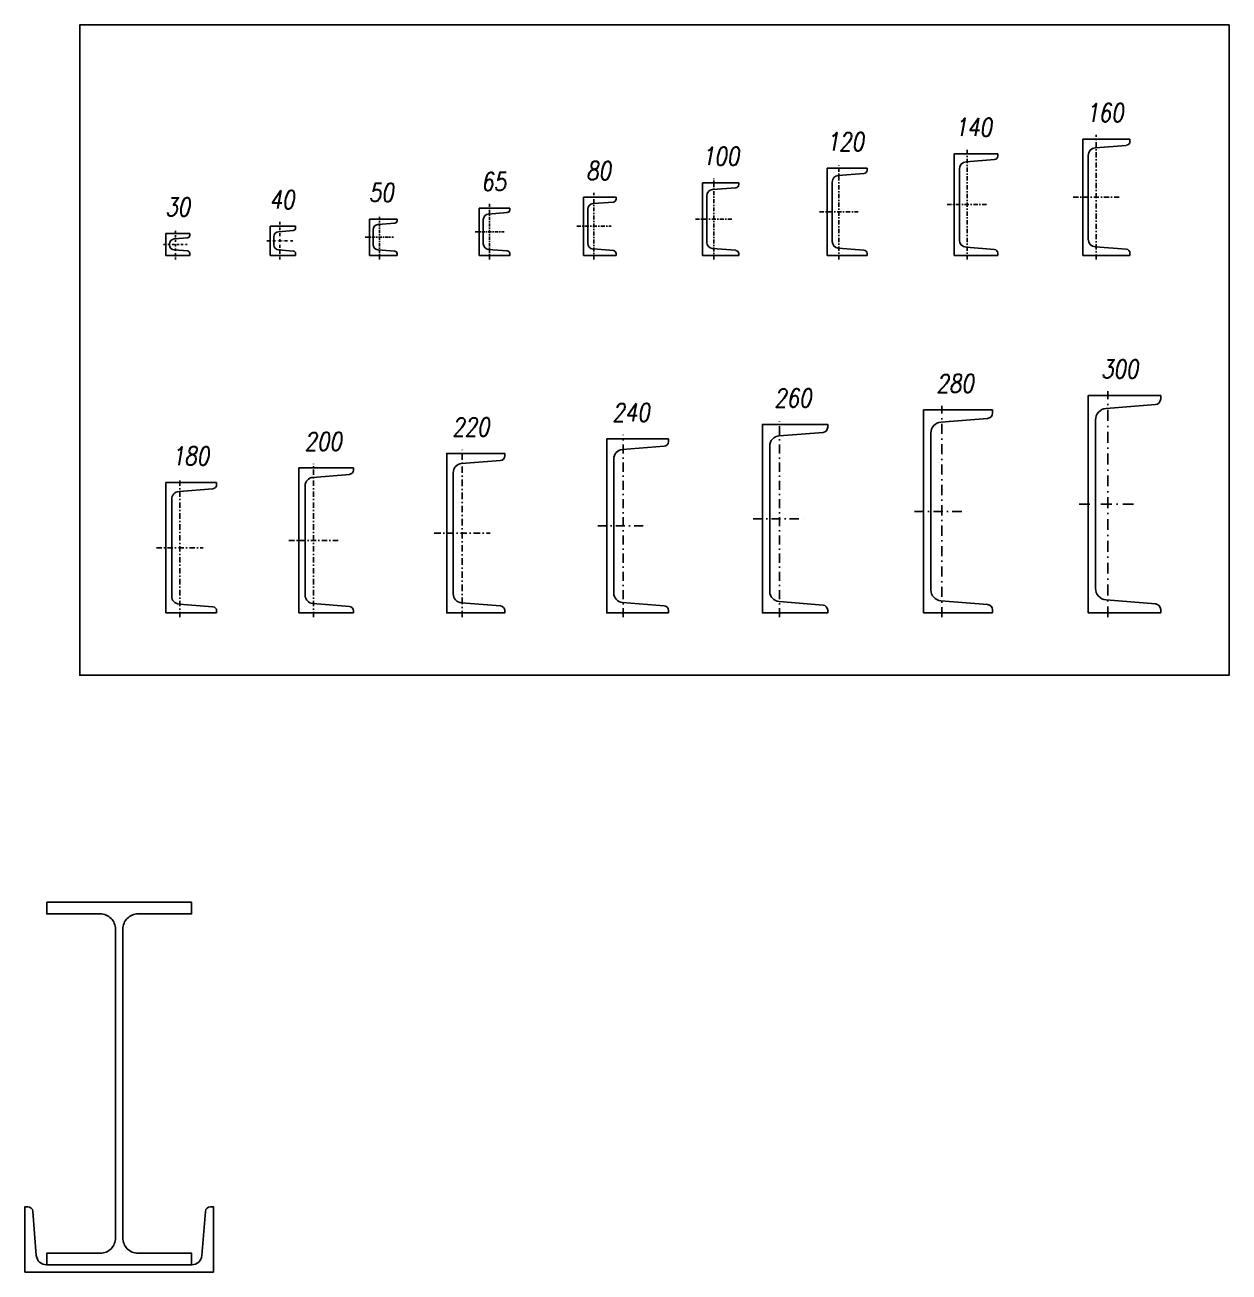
# Model space of a CAD drawing. Header units: millimetres. Extents: x -6949 to 549764, y -83146 to 127128.
# Drawn here: x 35 to 1697, y -50544 to -48824 of the extents above; entities that cross this region are included whole.
import ezdxf
from ezdxf.enums import TextEntityAlignment as Align

# ---------------------------------------------------------------- set-up
doc = ezdxf.new("R2010")
doc.units = ezdxf.units.MM
doc.linetypes.add('TRATTO-PUNTO', pattern=[1, 0.5, -0.25, 0, -0.25])
doc.layers.add('SEZIONI acciaio - Steel sections', color=7, linetype='Continuous', lineweight=25)
doc.styles.add('ROMANS', font='romans.shx', dxfattribs={"width": 0.8, "oblique": 10})

msp = doc.modelspace()

# ---------------------------------------------------------------- linework, layer by layer
for p, q in [((1495.1, -48981.7), (1560.1, -48981.7)), ((1495.1, -48981.7), (1495.1, -49141.7)), ((1560.1, -48984.5), (1560.1, -48981.7)), ((1317.7, -49001.7), (1377.7, -49001.7)), ((1317.7, -49001.7), (1317.7, -49141.7)), ((1377.7, -49004.7), (1377.7, -49001.7)), ((1502.6, -49003.9), (1502.6, -49119.5)), ((1512.3, -48993.4), (1555, -48990)), ((1142.3, -49021.7), (1197.3, -49021.7)), ((1142.3, -49021.7), (1142.3, -49141.7)), ((1197.3, -49024.3), (1197.3, -49021.7)), ((1334, -49012.8), (1373.1, -49009.6)), ((1157.5, -49031.6), (1193.1, -49028.8)), ((1324.7, -49022.7), (1324.7, -49120.6)), ((970.3, -49041.7), (1020.3, -49041.7)), ((970.3, -49041.7), (970.3, -49141.7)), ((984.1, -49051.1), (1016.1, -49048.5)), ((1020.3, -49044.1), (1020.3, -49041.7)), ((1149.3, -49040.6), (1149.3, -49122.7)), ((806, -49061.7), (851, -49061.7)), ((806, -49061.7), (806, -49141.7)), ((819.4, -49070.4), (847.3, -49068.2)), ((851, -49064.2), (851, -49061.7)), ((976.3, -49059.6), (976.3, -49123.8)), ((662.4, -49076.7), (704.4, -49076.7)), ((662.4, -49076.7), (662.4, -49141.7)), ((674.8, -49084.8), (701, -49082.8)), ((704.4, -49079), (704.4, -49076.7)), ((704.4, -49079), (704.4, -49076.7)), ((812, -49078.4), (812, -49125)), ((373.9, -49101.7), (408.9, -49101.7)), ((373.9, -49101.7), (373.9, -49141.7)), ((405.7, -49107.5), (385.3, -49109.2)), ((408.9, -49104), (408.9, -49101.7)), ((510.9, -49091.7), (548.9, -49091.7)), ((510.9, -49091.7), (510.9, -49141.7)), ((515.9, -49106.2), (515.9, -49127.1)), ((545.7, -49097.4), (522.3, -49099.3)), ((548.9, -49093.9), (548.9, -49091.7)), ((548.9, -49093.9), (548.9, -49091.7)), ((667.9, -49092.3), (667.9, -49126)), ((230, -49111.7), (263, -49111.7)), ((230, -49111.7), (230, -49141.7)), ((241.4, -49119.1), (259.8, -49117.6)), ((263, -49114.1), (263, -49111.7)), ((378.9, -49116.1), (378.9, -49127.2)), ((230, -49141.7), (263, -49141.7)), ((235, -49126), (235, -49127.3)), ((241.4, -49134.3), (259.8, -49135.7)), ((263, -49139.2), (263, -49141.7)), ((373.9, -49141.7), (408.9, -49141.7)), ((405.7, -49135.8), (385.3, -49134.2)), ((408.9, -49139.3), (408.9, -49141.7)), ((510.9, -49141.7), (548.9, -49141.7)), ((545.7, -49135.9), (522.3, -49134.1)), ((548.9, -49139.4), (548.9, -49141.7)), ((662.4, -49141.7), (704.4, -49141.7)), ((674.8, -49133.5), (701, -49135.6)), ((704.4, -49139.3), (704.4, -49141.7)), ((806, -49141.7), (851, -49141.7)), ((819.4, -49132.9), (847.3, -49135.2)), ((851, -49139.2), (851, -49141.7)), ((970.3, -49141.7), (1020.3, -49141.7)), ((984.1, -49132.2), (1016.1, -49134.8)), ((1020.3, -49139.3), (1020.3, -49141.7)), ((1142.3, -49141.7), (1197.3, -49141.7)), ((1157.5, -49131.7), (1193.1, -49134.5)), ((1197.3, -49139), (1197.3, -49141.7)), ((1317.7, -49141.7), (1377.7, -49141.7)), ((1334, -49130.6), (1373.1, -49133.7)), ((1377.7, -49138.7), (1377.7, -49141.7)), ((1495.1, -49141.7), (1560.1, -49141.7)), ((1512.3, -49129.9), (1555, -49133.4)), ((1560.1, -49138.8), (1560.1, -49141.7)), ((1502.5, -49335), (1602.5, -49335)), ((1502.5, -49335), (1502.5, -49635)), ((1527.2, -49353), (1595.1, -49347.6)), ((1602.5, -49339.6), (1602.5, -49335)), ((1275.4, -49355), (1370.4, -49355)), ((1275.4, -49355), (1275.4, -49635)), ((1370.4, -49359.3), (1370.4, -49355)), ((1299.2, -49371.9), (1363.5, -49366.7)), ((1512.5, -49368.9), (1512.5, -49601)), ((1285.4, -49386.8), (1285.4, -49603.1)), ((413.6, -49435), (488.6, -49435)), ((413.6, -49435), (413.6, -49635)), ((432.7, -49447.9), (483.1, -49443.9)), ((488.6, -49437.9), (488.6, -49435)), ((230, -49455), (300, -49455)), ((230, -49455), (230, -49635)), ((248.1, -49467.3), (294.9, -49463.6)), ((300, -49458.1), (300, -49455)), ((422.1, -49459.4), (422.1, -49610.5)), ((238, -49478.3), (238, -49611.7)), ((248.1, -49622.6), (294.9, -49626.4)), ((432.7, -49622), (483.1, -49626)), ((1299.2, -49618.1), (1363.5, -49623.2)), ((1527.2, -49617), (1595.1, -49622.4)), ((230, -49635), (300, -49635)), ((300, -49631.9), (300, -49635)), ((413.6, -49635), (488.6, -49635)), ((488.6, -49632), (488.6, -49635)), ((1275.4, -49635), (1370.4, -49635)), ((1370.4, -49630.7), (1370.4, -49635)), ((1502.5, -49635), (1602.5, -49635)), ((1602.5, -49630.4), (1602.5, -49635))]:
    msp.add_line(p, q)
at = {"linetype": 'TRATTO-PUNTO', "ltscale": 14}
for p, q in [((1513.5, -49147.6), (1513.5, -48975.7)), ((1481.9, -49061.7), (1545.1, -49061.7))]:
    msp.add_line(p, q, dxfattribs=at)
at = {"linetype": 'TRATTO-PUNTO', "ltscale": 12}
for p, q in [((1335.3, -49147.6), (1335.3, -48995.7)), ((1158.4, -49147.6), (1158.4, -49015.7)), ((1307.7, -49071.7), (1364.4, -49071.7)), ((1131.8, -49081.7), (1184.9, -49081.7))]:
    msp.add_line(p, q, dxfattribs=at)
at = {"linetype": 'TRATTO-PUNTO', "ltscale": 11}
for p, q in [((985.8, -49147.6), (985.8, -49035.7)), ((820.5, -49147.6), (820.5, -49055.7)), ((796.9, -49101.7), (844.2, -49101.7)), ((960.8, -49091.7), (1010.8, -49091.7))]:
    msp.add_line(p, q, dxfattribs=at)
at = {"linetype": 'TRATTO-PUNTO', "ltscale": 9}
for p, q in [((676.6, -49147.6), (676.6, -49070.7)), ((524.6, -49147.6), (524.6, -49085.7)), ((505.1, -49116.7), (544.1, -49116.7)), ((656.6, -49109.2), (696.6, -49109.2))]:
    msp.add_line(p, q, dxfattribs=at)
at = {"linetype": 'TRATTO-PUNTO', "ltscale": 6}
for p, q in [((243.1, -49147.6), (243.1, -49105.7)), ((226.6, -49126.7), (259.5, -49126.7))]:
    msp.add_line(p, q, dxfattribs=at)
at = {"linetype": 'TRATTO-PUNTO', "ltscale": 8}
for p, q in [((387.2, -49147.6), (387.2, -49095.7)), ((369.3, -49121.7), (405.1, -49121.7))]:
    msp.add_line(p, q, dxfattribs=at)
at = {"linetype": 'TRATTO-PUNTO', "ltscale": 30}
for p, q in [((1529.5, -49640.9), (1529.5, -49329.1)), ((1489.8, -49485), (1569.2, -49485))]:
    msp.add_line(p, q, dxfattribs=at)
at = {"linetype": 'TRATTO-PUNTO', "ltscale": 28}
msp.add_line((1300.7, -49640.9), (1300.7, -49349.1), dxfattribs=at)
at = {"linetype": 'TRATTO-PUNTO', "ltscale": 25}
for p, q in [((1076.7, -49640.9), (1076.7, -49369.1)), ((860.7, -49640.9), (860.7, -49389.1)), ((825.7, -49515), (895.8, -49515)), ((1040.3, -49505), (1113.1, -49505))]:
    msp.add_line(p, q, dxfattribs=at)
at = {"linetype": 'TRATTO-PUNTO', "ltscale": 18}
for p, q in [((638.8, -49640.9), (638.8, -49409.1)), ((600.1, -49525), (677.4, -49525))]:
    msp.add_line(p, q, dxfattribs=at)
at = {"linetype": 'TRATTO-PUNTO', "ltscale": 15}
for p, q in [((433.7, -49640.9), (433.7, -49429.1)), ((249.3, -49640.9), (249.3, -49449.1)), ((399.7, -49535), (467.7, -49535)), ((217, -49545), (281.6, -49545))]:
    msp.add_line(p, q, dxfattribs=at)
at = {"linetype": 'TRATTO-PUNTO', "ltscale": 26}
msp.add_line((1262.7, -49495), (1338.7, -49495), dxfattribs=at)
msp.add_lwpolyline([(1696.8, -48823.9), (111.1, -48823.9), (111.1, -49720.8), (1696.8, -49720.8)], close=True)
for points in [[(1075.9, -49619.2, -0.391021), (1063, -49605.3), (1063, -49404.7, -0.391021), (1075.9, -49390.7), (1136.6, -49385.9, 0.391021), (1143, -49378.9), (1143, -49375), (1053, -49375), (1053, -49635), (1143, -49635), (1143, -49631, 0.391021), (1136.6, -49624.1)], [(859.8, -49620.3, -0.391021), (847.8, -49607.3), (847.8, -49422.6, -0.391021), (859.8, -49409.7), (917.4, -49405.1, 0.391021), (923.3, -49398.6), (923.3, -49395), (838.3, -49395), (838.3, -49635), (923.3, -49635), (923.3, -49631.4, 0.391021), (917.4, -49624.9)], [(626.4, -49608.5), (626.4, -49441.5, -0.391021), (637.9, -49429), (691.4, -49424.8, 0.391021), (697.4, -49418.3), (697.4, -49415), (617.4, -49415), (617.4, -49635), (697.4, -49635), (697.4, -49631.7, 0.391021), (691.4, -49625.2), (637.9, -49620.9, -0.391021)], [(279.7, -50521.1, -0.391021), (265.8, -50534), (65.2, -50534, -0.391021), (51.2, -50521.1), (46.4, -50460.4, 0.391021), (39.4, -50454), (35.5, -50454), (35.5, -50544), (295.5, -50544), (295.5, -50454), (291.5, -50454, 0.391021), (284.6, -50460.4)]]:
    msp.add_lwpolyline(points, format="xyb", close=True)
for centre, radius, start, end in [((1554.6, -48984.5), 5.5, 274.5739, 0), ((1372.7, -49004.7), 5, 274.5739, 0), ((1513.1, -49003.9), 10.5, 94.5739, 180), ((1334.7, -49022.7), 10, 94.5739, 180), ((1158.3, -49040.6), 9, 94.5739, 180), ((1192.8, -49024.3), 4.5, 274.5739, 0), ((984.8, -49059.6), 8.5, 94.5739, 180), ((1015.8, -49044.1), 4.5, 274.5739, 0), ((820, -49078.4), 8, 94.5739, 180), ((847, -49064.2), 4, 274.5739, 0), ((675.4, -49092.3), 7.5, 94.533, 180), ((700.7, -49079), 3.75, 274.533, 0), ((405.4, -49104), 3.5, 274.5739, 0), ((522.9, -49106.2), 7, 94.5739, 180), ((545.4, -49093.9), 3.5, 274.5739, 0), ((242, -49126), 7, 94.5739, 180), ((259.5, -49114.1), 3.5, 274.5739, 0), ((385.9, -49116.1), 7, 94.5739, 180), ((820, -49125), 8, 180, 265.4261), ((984.8, -49123.8), 8.5, 180, 265.4261), ((1158.3, -49122.7), 9, 180, 265.4261), ((1334.7, -49120.6), 10, 180, 265.4261), ((1513.1, -49119.5), 10.5, 180, 265.4261), ((242, -49127.3), 7, 180, 265.4261), ((259.5, -49139.2), 3.5, 0, 85.4261), ((385.9, -49127.2), 7, 180, 265.4261), ((405.4, -49139.3), 3.5, 0, 85.4261), ((522.9, -49127.1), 7, 180, 265.4261), ((545.4, -49139.4), 3.5, 0, 85.4261), ((675.4, -49126), 7.5, 180, 265.467), ((700.7, -49139.3), 3.75, 0, 85.467), ((847, -49139.2), 4, 0, 85.4261), ((1015.8, -49139.3), 4.5, 0, 85.4261), ((1192.8, -49139), 4.5, 0, 85.4261), ((1372.7, -49138.7), 5, 0, 85.4261), ((1554.6, -49138.8), 5.5, 0, 85.4261), ((1594.5, -49339.6), 8, 274.5739, 0), ((1362.9, -49359.3), 7.5, 274.5739, 0), ((1528.5, -49368.9), 16, 94.5739, 180), ((1300.4, -49386.8), 15, 94.5739, 180), ((433.6, -49459.4), 11.5, 94.5739, 180), ((482.6, -49437.9), 6, 274.5739, 0), ((249, -49478.3), 11, 94.5739, 180), ((294.5, -49458.1), 5.5, 274.5739, 0), ((1300.4, -49603.1), 15, 180, 265.4261), ((1528.5, -49601), 16, 180, 265.4261), ((249, -49611.7), 11, 180, 265.4261), ((433.6, -49610.5), 11.5, 180, 265.4261), ((1362.9, -49630.7), 7.5, 0, 85.4261), ((1594.5, -49630.4), 8, 0, 85.4261), ((294.5, -49631.9), 5.5, 0, 85.4261), ((482.6, -49632), 6, 0, 85.4261)]:
    msp.add_arc(centre, radius, start, end)
at = {"layer": 'Defpoints', "color": 0, "linetype": 'ByBlock'}
for p in [(1560.1, -48981.7), (1377.7, -49001.7), (1197.3, -49021.7), (1020.3, -49041.7), (263, -49141.7), (548.9, -49141.7), (704.4, -49141.7), (851, -49141.7), (1020.3, -49141.7), (1197.3, -49141.7), (1377.7, -49141.7), (1560.1, -49141.7), (1602.5, -49335), (1370.4, -49355), (1143, -49375), (1143, -49375), (1143, -49375), (1143, -49375), (1143, -49375), (923.3, -49395), (923.3, -49395), (923.3, -49395), (923.3, -49395), (697.4, -49415), (697.4, -49415), (488.6, -49435), (488.6, -49435), (300, -49455), (300, -49635), (488.6, -49635), (697.4, -49635), (923.3, -49635), (1143, -49635), (1370.4, -49635), (1602.5, -49635)]:
    msp.add_point(p, dxfattribs=at)
at = {"layer": 'SEZIONI acciaio - Steel sections'}
msp.add_lwpolyline([(65.5, -50034), (265.5, -50034), (265.5, -50050), (191.6, -50050, 0.414214), (170.6, -50071), (170.6, -50497, 0.414214), (191.6, -50518), (265.5, -50518), (265.5, -50534), (65.5, -50534), (65.5, -50518), (139.4, -50518, 0.414214), (160.4, -50497), (160.4, -50071, 0.414214), (139.4, -50050), (65.5, -50050)], format="xyb", close=True, dxfattribs=at)

# ---------------------------------------------------------------- texts
at = {"style": 'ROMANS', "oblique": 10, "width": 0.8}
for s, p in [('160', (1525.5, -48957.5)), ('140', (1344, -48977.5)), ('120', (1167.3, -48997.5)), ('100', (995.3, -49017.5)), ('80', (826.9, -49037.5)), ('65', (682.1, -49052.5)), ('40', (390.1, -49077.5)), ('50', (527.1, -49067.5)), ('30', (246.2, -49087.5)), ('300', (1545.9, -49310.9)), ('280', (1318.8, -49330.9)), ('260', (1095, -49350.9)), ('240', (871.7, -49370.9)), ('220', (650.7, -49390.9)), ('200', (447, -49410.9)), ('180', (264, -49430.9))]:
    msp.add_text(s, height=25, dxfattribs=at).set_placement(p, align=Align.CENTER)

doc.saveas('drawing.dxf')
